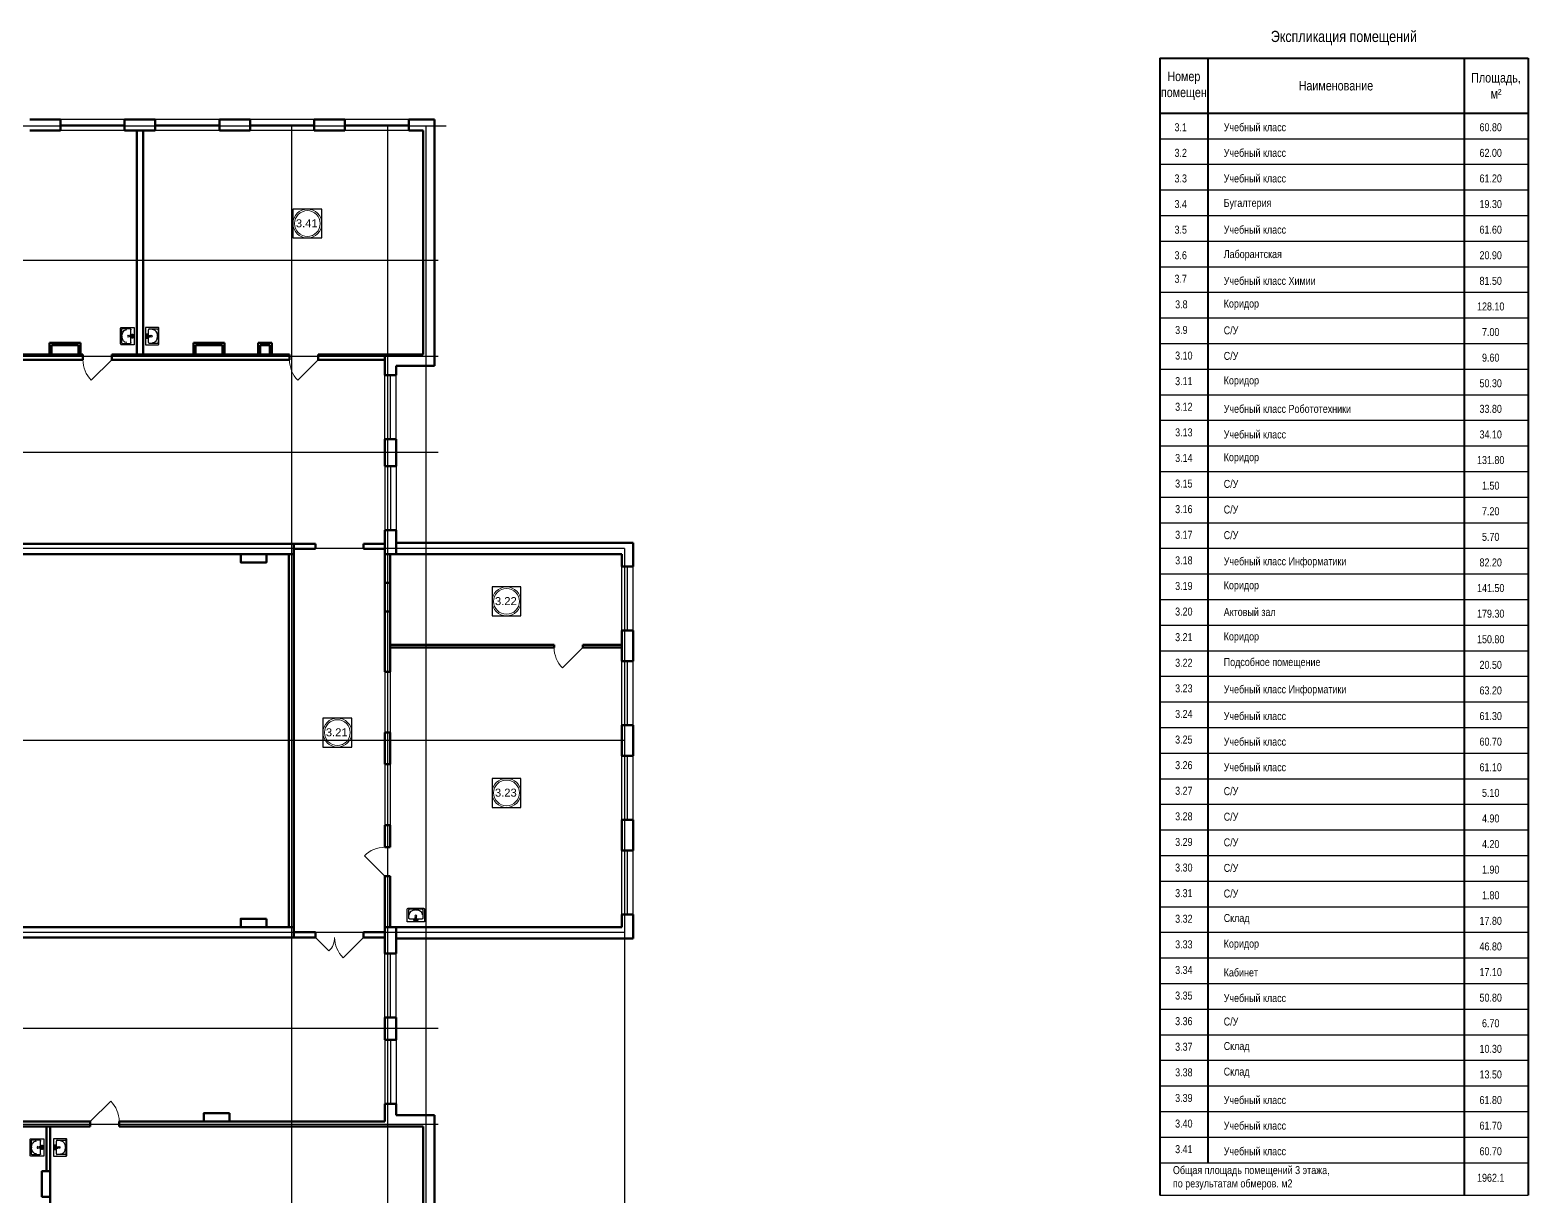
# Model space of a CAD drawing. Header units: metres. Extents: x 0 to 126, y 0 to 57.
# Drawn here: x 78.25 to 125.04, y 20.54 to 56.98 of the extents above; entities that cross this region are included whole.
import ezdxf
from ezdxf.enums import TextEntityAlignment as Align

# ---------------------------------------------------------------- set-up
doc = ezdxf.new("R2010")
doc.units = ezdxf.units.M
doc.linetypes.add('ACAD_ISO04W100', pattern=[30, 24, -3, 0, -3])
for name, color, linetype in [('YOLO_TABLE', 1, 'Continuous'), ('Окна', 127, 'Continuous'), ('Оси', 30, 'Continuous'), ('размеры оси', 163, 'Continuous')]:
    doc.layers.add(name, color=color, linetype=linetype)
doc.layers.add('Двери', color=250, linetype='Continuous', lineweight=5)
doc.layers.add('Стены', color=7, linetype='Continuous', lineweight=50)
doc.styles.add('_ТАБЛИЧНЫЙ(1-100)', font='arial.ttf', dxfattribs={"width": 0.8, "height": 300})
doc.styles.add('_ТЕКСТОВЫЙ', font='arial.ttf', dxfattribs={"width": 0.8})
doc.styles.add('Style-Arial', font='arial.ttf')

# ---------------------------------------------------------------- blocks, each defined once
blk = doc.blocks.new('Rac7')
at = {"color": 0}
for p, q in [((-39501, -24232), (-39501, -23830)), ((-39474, -23808), (-38988, -23808)), ((-39457, -23859), (-39457, -24115)), ((-39032, -23838), (-39430, -23838)), ((-39221, -23855), (-39241, -23855)), ((-39005, -24115), (-39005, -23859)), ((-39005, -23859), (-39005, -23859)), ((-38961, -23830), (-38961, -24232)), ((-38961, -24232), (-39501, -24232)), ((-39430, -24136), (-39253, -24136)), ((-39297, -24164), (-39253, -24164)), ((-39297, -24194), (-39297, -24164)), ((-39165, -24194), (-39297, -24194)), ((-39253, -24186), (-39253, -24094)), ((-39253, -24186), (-39209, -24186)), ((-39209, -24186), (-39209, -24094)), ((-39209, -24136), (-39032, -24136)), ((-39209, -24164), (-39165, -24164)), ((-39165, -24164), (-39165, -24194))]:
    blk.add_line(p, q, dxfattribs=at)
at = {"color": 0, "extrusion": (0, 0, -1)}
for centre, major_axis, start_param, end_param in [((-39474, -23830), (-27, 0), 0, 1.570796), ((-39430, -23859), (-27, 0), 0, 1.570796), ((-39241, -24007), (-194, 0), 0, 1.570796), ((-39221, -24007), (-194, 0), 1.570796, 3.141593), ((-39032, -23859), (-27, 0), 1.570796, 3.141593), ((-38988, -23830), (-27, 0), 1.570796, 3.141593), ((-39430, -24115), (-27, 0), -1.570796, 0), ((-39231, -24104), (-25.3, 0), 0.552816, 2.588777), ((-39032, -24115), (-27, 0), -3.141593, -1.570796)]:
    blk.add_ellipse(centre, major_axis=major_axis, ratio=0.785714, start_param=start_param, end_param=end_param, dxfattribs=at)
blk.add_ellipse((-39231, -24048), major_axis=(-27.9, 0), ratio=0.785714, dxfattribs=at)

msp = doc.modelspace()

# ---------------------------------------------------------------- linework, layer by layer
at = {"color": 0, "linetype": 'ByBlock', "lineweight": 40}
for p, q in [((113.540974, 56.095222), (125.040974, 56.095222)), ((113.540974, 56.095222), (113.540974, 20.566833)), ((115.040974, 56.095222), (115.040974, 21.582795)), ((123.040974, 56.095222), (123.040974, 20.566833)), ((125.040974, 56.095222), (125.040974, 20.566833)), ((113.540974, 54.382795), (125.040974, 54.382795))]:
    msp.add_line(p, q, dxfattribs=at)
at = {"color": 0, "linetype": 'ByBlock', "lineweight": -2}
for p, q in [((113.540974, 53.582795), (125.040974, 53.582795)), ((113.540974, 52.782795), (125.040974, 52.782795)), ((113.540974, 51.982795), (125.040974, 51.982795)), ((113.540974, 51.182795), (125.040974, 51.182795)), ((113.540974, 50.382795), (125.040974, 50.382795)), ((113.540974, 49.582795), (125.040974, 49.582795)), ((113.540974, 48.782795), (125.040974, 48.782795)), ((113.540974, 47.982795), (125.040974, 47.982795)), ((113.540974, 47.182795), (125.040974, 47.182795)), ((113.540974, 46.382795), (125.040974, 46.382795)), ((113.540974, 45.582795), (125.040974, 45.582795)), ((113.540974, 44.782795), (125.040974, 44.782795)), ((113.540974, 43.982795), (125.040974, 43.982795)), ((113.540974, 43.182795), (125.040974, 43.182795)), ((113.540974, 42.382795), (125.040974, 42.382795)), ((113.540974, 41.582795), (125.040974, 41.582795)), ((113.540974, 40.782795), (125.040974, 40.782795)), ((113.540974, 39.982795), (125.040974, 39.982795)), ((113.540974, 39.182795), (125.040974, 39.182795)), ((113.540974, 38.382795), (125.040974, 38.382795)), ((113.540974, 37.582795), (125.040974, 37.582795)), ((113.540974, 36.782795), (125.040974, 36.782795)), ((113.540974, 35.982795), (125.040974, 35.982795)), ((113.540974, 35.182795), (125.040974, 35.182795)), ((113.540974, 34.382795), (125.040974, 34.382795)), ((113.540974, 33.582795), (125.040974, 33.582795)), ((113.540974, 32.782795), (125.040974, 32.782795)), ((113.540974, 31.982795), (125.040974, 31.982795)), ((113.540974, 31.182795), (125.040974, 31.182795)), ((113.540974, 30.382795), (125.040974, 30.382795)), ((113.540974, 29.582795), (125.040974, 29.582795)), ((113.540974, 28.782795), (125.040974, 28.782795)), ((113.540974, 27.982795), (125.040974, 27.982795)), ((113.540974, 27.182795), (125.040974, 27.182795)), ((113.540974, 26.382795), (125.040974, 26.382795)), ((113.540974, 25.582795), (125.040974, 25.582795)), ((113.540974, 24.782795), (125.040974, 24.782795)), ((113.540974, 23.982795), (125.040974, 23.982795)), ((113.540974, 23.182795), (125.040974, 23.182795)), ((113.540974, 22.382795), (125.040974, 22.382795)), ((113.540974, 21.582795), (125.040974, 21.582795))]:
    msp.add_line(p, q, dxfattribs=at)
at = {"lineweight": 50}
for p, q in [((94.622898, 37.764514), (94.622898, 37.684514)), ((95.522898, 37.764514), (95.522898, 37.684514))]:
    msp.add_line(p, q, dxfattribs=at)
at = {"lineweight": 25}
for p, q in [((89.338344, 36.924562), (89.338344, 35.024562)), ((89.418344, 36.924562), (89.418344, 35.024562)), ((89.498344, 36.924562), (89.498344, 35.024562)), ((89.338344, 34.034562), (89.338344, 32.134562)), ((89.418344, 34.034562), (89.418344, 32.134562)), ((89.498344, 34.034562), (89.498344, 32.134562))]:
    msp.add_line(p, q, dxfattribs=at)
msp.add_line((96.738344, 28.944514), (89.338344, 28.944514))
at = {"color": 7, "linetype": 'Continuous', "lineweight": 13}
for centre, radius in [((86.917671, 50.932193), 0.452013), ((86.917671, 50.932193), 0.402013), ((93.136656, 39.125152), 0.452013), ((93.136656, 39.125152), 0.402013), ((87.853961, 35.024562), 0.452013), ((87.853961, 35.024562), 0.402013), ((93.136656, 33.139747), 0.452013), ((93.136656, 33.139747), 0.402013)]:
    msp.add_circle(centre, radius, dxfattribs=at)
at = {"layer": 'YOLO_TABLE'}
for points in [[(113.540974, 20.566833), (125.040974, 20.566833), (125.040974, 56.095222), (113.540974, 56.095222)], [(86.465657, 50.480179), (87.369684, 50.480179), (87.369684, 51.384206), (86.465657, 51.384206)], [(92.684643, 38.673139), (93.58867, 38.673139), (93.58867, 39.577166), (92.684643, 39.577166)], [(87.401947, 34.572548), (88.305974, 34.572548), (88.305974, 35.476575), (87.401947, 35.476575)], [(92.684643, 32.687733), (93.58867, 32.687733), (93.58867, 33.59176), (92.684643, 33.59176)]]:
    msp.add_lwpolyline(points, close=True, dxfattribs=at)
at = {"layer": 'Двери'}
for p, q in [((80.80579, 46.674514), (80.169394, 46.038118)), ((87.257175, 46.674514), (86.620779, 46.038118)), ((95.522898, 37.684514), (94.886501, 37.048118)), ((89.338344, 30.540458), (88.701948, 31.176854)), ((87.168344, 28.624514), (87.592608, 28.20025)), ((88.668344, 28.624514), (88.031948, 27.988118)), ((80.138344, 22.874514), (80.77474, 23.510911))]:
    msp.add_line(p, q, dxfattribs=at)
for centre, radius, start, end in [((80.80579, 46.674514), 0.9, 180, 225), ((87.257175, 46.674514), 0.9, 180, 225), ((95.522898, 37.684514), 0.9, 180, 225), ((89.338344, 30.540458), 0.9, 90, 135), ((87.168344, 28.624514), 0.6, 315, 0), ((88.668344, 28.624514), 0.9, 180, 225), ((80.138344, 22.874514), 0.9, 0, 45)]:
    msp.add_arc(centre, radius, start, end, dxfattribs=at)
at = {"layer": 'Окна'}
for p, q in [((81.208344, 54.184514), (79.208344, 54.184514)), ((81.208344, 54.009514), (79.208344, 54.009514)), ((81.208344, 53.834514), (79.208344, 53.834514)), ((84.168344, 54.184514), (82.168344, 54.184514)), ((84.168344, 54.009514), (82.168344, 54.009514)), ((84.168344, 53.834514), (82.168344, 53.834514)), ((87.128344, 54.184514), (85.128344, 54.184514)), ((87.128344, 54.009514), (85.128344, 54.009514)), ((87.128344, 53.834514), (85.128344, 53.834514)), ((90.088344, 54.184514), (88.088344, 54.184514)), ((90.088344, 54.009514), (88.088344, 54.009514)), ((90.088344, 53.834514), (88.088344, 53.834514)), ((89.338344, 44.194514), (89.338344, 46.194514)), ((89.513344, 44.194514), (89.513344, 46.194514)), ((89.688344, 44.194514), (89.688344, 46.194514)), ((89.338344, 44.084514), (89.338344, 44.194514)), ((89.688344, 44.084514), (89.688344, 44.194514)), ((89.338344, 43.354514), (89.338344, 41.354514)), ((89.513344, 43.354514), (89.513344, 41.354514)), ((89.688344, 43.354514), (89.688344, 41.354514)), ((96.738344, 38.214514), (96.738344, 40.214514)), ((96.913344, 38.214514), (96.913344, 40.214514)), ((97.088344, 38.214514), (97.088344, 40.214514)), ((89.338344, 36.924562), (89.338344, 37.024562)), ((96.738344, 35.254514), (96.738344, 37.254514)), ((96.913344, 35.254514), (96.913344, 37.254514)), ((97.088344, 35.254514), (97.088344, 37.254514)), ((96.738344, 32.294514), (96.738344, 34.294514)), ((96.913344, 32.294514), (96.913344, 34.294514)), ((97.088344, 32.294514), (97.088344, 34.294514)), ((89.338344, 34.034562), (89.338344, 34.134562)), ((96.738344, 29.334514), (96.738344, 31.334514)), ((96.913344, 29.334514), (96.913344, 31.334514)), ((97.088344, 29.334514), (97.088344, 31.334514)), ((89.338344, 26.124514), (89.338344, 28.124514)), ((89.513344, 26.124514), (89.513344, 28.124514)), ((89.688344, 26.124514), (89.688344, 28.124514)), ((89.338344, 25.424514), (89.338344, 23.424514)), ((89.513344, 25.424514), (89.513344, 23.424514)), ((89.688344, 25.424514), (89.688344, 23.424514))]:
    msp.add_line(p, q, dxfattribs=at)
at = {"layer": 'Оси', "linetype": 'ACAD_ISO04W100', "ltscale": 40}
for p, q in [((91.249045, 53.974514), (6.268647, 53.974514)), ((86.418344, 53.974514), (86.418344, 9.953137)), ((89.418344, 53.974514), (89.418344, 9.953137)), ((90.618344, 53.974514), (90.618344, 9.953137)), ((91.004243, 49.774514), (6.268647, 49.774514)), ((91.004243, 46.774514), (6.268647, 46.774514)), ((91.004243, 43.774514), (6.268647, 43.774514)), ((96.818344, 40.774514), (6.268647, 40.774514)), ((96.818344, 40.774514), (96.818344, 9.953137)), ((96.818344, 34.774514), (6.268647, 34.774514)), ((96.818344, 28.774514), (6.268647, 28.774514)), ((91.004243, 25.774514), (6.268647, 25.774514)), ((91.004243, 22.774514), (6.268647, 22.774514))]:
    msp.add_line(p, q, dxfattribs=at)
at = {"layer": 'размеры оси', "color": 7, "lineweight": 30}
msp.add_line((113.540974, 20.566833), (125.040974, 20.566833), dxfattribs=at)
at = {"layer": 'Стены'}
for p, q in [((79.208344, 54.184514), (78.248344, 54.184514)), ((79.208344, 53.834514), (78.248344, 53.834514)), ((79.208344, 53.834514), (79.208344, 54.184514)), ((82.168344, 54.184514), (81.208344, 54.184514)), ((81.208344, 53.834514), (81.208344, 54.184514)), ((82.168344, 53.834514), (81.208344, 53.834514)), ((81.588344, 53.834514), (81.588344, 46.834514)), ((81.788344, 53.834514), (81.788344, 46.834514)), ((82.168344, 53.834514), (82.168344, 54.184514)), ((85.128344, 54.184514), (84.168344, 54.184514)), ((84.168344, 53.834514), (84.168344, 54.184514)), ((85.128344, 53.834514), (84.168344, 53.834514)), ((85.128344, 53.834514), (85.128344, 54.184514)), ((88.088344, 54.184514), (87.128344, 54.184514)), ((87.128344, 53.834514), (87.128344, 54.184514)), ((88.088344, 53.834514), (87.128344, 53.834514)), ((88.088344, 53.834514), (88.088344, 54.184514)), ((90.888344, 54.184514), (90.088344, 54.184514)), ((90.088344, 53.834514), (90.088344, 54.184514)), ((90.538344, 53.834514), (90.088344, 53.834514)), ((90.538344, 53.834514), (90.538344, 46.834514)), ((90.888344, 54.184514), (90.888344, 46.484514)), ((71.011387, 46.834514), (79.90579, 46.834514)), ((78.863344, 47.199514), (78.863344, 46.834514)), ((78.863344, 47.199514), (79.833344, 47.199514)), ((78.928344, 47.134514), (79.768344, 47.134514)), ((78.928344, 47.134514), (78.928344, 46.834514)), ((79.768344, 47.134514), (79.768344, 46.834514)), ((79.833344, 47.199514), (79.833344, 46.834514)), ((79.90579, 46.834514), (79.90579, 46.674514)), ((80.80579, 46.834514), (86.357175, 46.834514)), ((80.80579, 46.834514), (80.80579, 46.674514)), ((83.363344, 47.199514), (83.363344, 46.834514)), ((83.363344, 47.199514), (84.333344, 47.199514)), ((83.428344, 47.134514), (83.428344, 46.834514)), ((83.428344, 47.134514), (84.268344, 47.134514)), ((84.268344, 47.134514), (84.268344, 46.834514)), ((84.333344, 47.199514), (84.333344, 46.834514)), ((85.378344, 47.199514), (85.378344, 46.834514)), ((85.378344, 47.199514), (85.808344, 47.199514)), ((85.443344, 47.134514), (85.443344, 46.834514)), ((85.443344, 47.134514), (85.743344, 47.134514)), ((85.743344, 47.134514), (85.743344, 46.834514)), ((85.808344, 47.199514), (85.808344, 46.834514)), ((86.357175, 46.834514), (86.357175, 46.674514)), ((87.257175, 46.834514), (90.538344, 46.834514)), ((87.257175, 46.834514), (87.257175, 46.674514)), ((89.338344, 46.194514), (89.338344, 46.834514)), ((71.011387, 46.674514), (79.90579, 46.674514)), ((80.80579, 46.674514), (86.357175, 46.674514)), ((87.257175, 46.674514), (89.338344, 46.674514)), ((90.888344, 46.484514), (89.688344, 46.484514)), ((89.688344, 46.194514), (89.688344, 46.484514)), ((89.338344, 46.194514), (89.688344, 46.194514)), ((89.338344, 43.354514), (89.338344, 44.194514)), ((89.338344, 44.194514), (89.688344, 44.194514)), ((89.688344, 43.354514), (89.688344, 44.194514)), ((89.338344, 43.354514), (89.688344, 43.354514)), ((89.338344, 39.706298), (89.338344, 41.354514)), ((89.338344, 41.354514), (89.688344, 41.354514)), ((89.688344, 40.604514), (89.688344, 41.354514)), ((62.278344, 40.924514), (86.498344, 40.924514)), ((86.498344, 28.624514), (86.498344, 40.924514)), ((86.498344, 40.924514), (87.168344, 40.924514)), ((86.498344, 40.764514), (87.168344, 40.764514)), ((87.168344, 40.924514), (87.168344, 40.764514)), ((88.668344, 40.924514), (89.338344, 40.924514)), ((88.668344, 40.924514), (88.668344, 40.764514)), ((88.668344, 40.764514), (89.338344, 40.764514)), ((97.088344, 40.954514), (89.688344, 40.954514)), ((97.088344, 40.214514), (97.088344, 40.954514)), ((62.278344, 40.604514), (86.498344, 40.604514)), ((86.338344, 28.944514), (86.338344, 40.604514)), ((96.738344, 40.604514), (89.338344, 40.604514)), ((89.498344, 39.706298), (89.498344, 40.604514)), ((89.688344, 40.604514), (96.738344, 40.604514)), ((96.738344, 40.214514), (96.738344, 40.604514)), ((97.088344, 40.214514), (96.738344, 40.214514)), ((89.338344, 39.706298), (89.498344, 39.706298)), ((89.338344, 38.806298), (89.338344, 39.706298)), ((89.498344, 38.806298), (89.498344, 39.706298)), ((89.338344, 36.924562), (89.338344, 38.806298)), ((89.338344, 38.806298), (89.498344, 38.806298)), ((89.498344, 36.924562), (89.498344, 38.806298)), ((96.738344, 37.254514), (96.738344, 38.214514)), ((97.088344, 38.214514), (96.738344, 38.214514)), ((97.088344, 37.254514), (97.088344, 38.214514)), ((94.622898, 37.764514), (89.498344, 37.764514)), ((94.622898, 37.684514), (89.498344, 37.684514)), ((96.738344, 37.764514), (95.522898, 37.764514)), ((96.738344, 37.684514), (95.522898, 37.684514)), ((97.088344, 37.254514), (96.738344, 37.254514)), ((89.498344, 36.924562), (89.338344, 36.924562)), ((96.738344, 34.294514), (96.738344, 35.254514)), ((97.088344, 35.254514), (96.738344, 35.254514)), ((97.088344, 34.294514), (97.088344, 35.254514)), ((89.338344, 34.034562), (89.338344, 35.024562)), ((89.498344, 35.024562), (89.338344, 35.024562)), ((89.498344, 34.034562), (89.498344, 35.024562)), ((97.088344, 34.294514), (96.738344, 34.294514)), ((89.498344, 34.034562), (89.338344, 34.034562)), ((96.738344, 31.334514), (96.738344, 32.294514)), ((97.088344, 32.294514), (96.738344, 32.294514)), ((97.088344, 31.334514), (97.088344, 32.294514)), ((89.338344, 31.440458), (89.338344, 32.134562)), ((89.498344, 32.134562), (89.338344, 32.134562)), ((89.498344, 31.440458), (89.498344, 32.134562)), ((89.338344, 31.440458), (89.498344, 31.440458)), ((97.088344, 31.334514), (96.738344, 31.334514)), ((89.338344, 28.624514), (89.338344, 30.540458)), ((89.338344, 30.540458), (89.498344, 30.540458)), ((89.498344, 28.944514), (89.498344, 30.540458)), ((96.738344, 28.944514), (96.738344, 29.334514)), ((97.088344, 29.334514), (96.738344, 29.334514)), ((97.088344, 28.594514), (97.088344, 29.334514)), ((62.152898, 28.944514), (86.498344, 28.944514)), ((62.152898, 28.624514), (86.498344, 28.624514)), ((86.498344, 28.784514), (87.168344, 28.784514)), ((86.498344, 28.624514), (87.168344, 28.624514)), ((87.168344, 28.784514), (87.168344, 28.624514)), ((88.668344, 28.784514), (89.338344, 28.784514)), ((88.668344, 28.784514), (88.668344, 28.624514)), ((88.668344, 28.624514), (89.338344, 28.624514)), ((89.338344, 28.944514), (96.738344, 28.944514)), ((89.338344, 28.124514), (89.338344, 28.624514)), ((89.688344, 28.594514), (89.688344, 28.944514)), ((89.688344, 28.124514), (89.688344, 28.594514)), ((97.088344, 28.594514), (89.688344, 28.594514)), ((89.338344, 28.124514), (89.688344, 28.124514)), ((89.338344, 25.424514), (89.338344, 26.124514)), ((89.338344, 26.124514), (89.688344, 26.124514)), ((89.688344, 25.424514), (89.688344, 26.124514)), ((89.338344, 25.424514), (89.688344, 25.424514)), ((89.338344, 23.424514), (89.688344, 23.424514)), ((89.338344, 23.424514), (89.338344, 22.874514)), ((89.688344, 23.064514), (89.688344, 23.424514)), ((90.888344, 23.064514), (89.688344, 23.064514)), ((90.888344, 15.364514), (90.888344, 23.064514)), ((77.749503, 22.874514), (80.138344, 22.874514)), ((77.749503, 22.714514), (80.138344, 22.714514)), ((78.768344, 21.314514), (78.768344, 22.714514)), ((78.888344, 17.244165), (78.888344, 22.714514)), ((80.138344, 22.874514), (80.138344, 22.714514)), ((81.038344, 22.874514), (89.338344, 22.874514)), ((81.038344, 22.874514), (81.038344, 22.714514)), ((81.038344, 22.714514), (90.538344, 22.714514)), ((90.538344, 15.714514), (90.538344, 22.714514))]:
    msp.add_line(p, q, dxfattribs=at)
for points in [[(85.638344, 40.604514), (85.638344, 40.344514), (84.838344, 40.344514), (84.838344, 40.604514)], [(85.638344, 29.204514), (85.638344, 28.944514), (84.838344, 28.944514), (84.838344, 29.204514)], [(84.488344, 23.134514), (84.488344, 22.874514), (83.688344, 22.874514), (83.688344, 23.134514)], [(78.628344, 20.514514), (78.888344, 20.514514), (78.888344, 21.314514), (78.628344, 21.314514)]]:
    msp.add_lwpolyline(points, close=True, dxfattribs=at)

# ---------------------------------------------------------------- block references
at = {"layer": 'размеры оси', "color": 7, "lineweight": 0, "xscale": 0.001, "zscale": 0.001}
for p, yscale, rotation in [((57.272284, 86.644509), 0.001, 90.00000000000003), ((106.091055, 86.644509), -0.001, 89.99999999999999), ((54.449349, 61.291606), 0.001, 90.00000000000003), ((103.216446, 61.291606), -0.001, 89.99999999999999)]:
    msp.add_blockref('Rac7', p, dxfattribs=dict(at, yscale=yscale, rotation=rotation))
at = {"layer": 'размеры оси', "color": 7, "lineweight": 0, "xscale": 0.001, "yscale": 0.001, "zscale": 0.001}
msp.add_blockref('Rac7', (129.534436, 53.340913), dxfattribs=at)

# ---------------------------------------------------------------- texts
at = {"color": 7, "linetype": 'Continuous', "lineweight": 13, "style": 'Style-Arial'}
for s, p in [('3.41', (86.557694, 51.064942)), ('3.22', (92.776679, 39.257902)), ('3.21', (87.493984, 35.157311)), ('3.23', (92.776679, 33.272497))]:
    msp.add_text(s, height=0.25, dxfattribs=at).set_placement(p, align=Align.TOP_LEFT)
at = {"color": 0, "linetype": 'ByBlock', "lineweight": -2}
for s, insert, char_height, width, attachment_point, style in [('Экспликация помещений', (119.290974, 56.728555), 0.35, 10.9, 5, '_ТЕКСТОВЫЙ'), ('Номер помещен', (114.290974, 55.239009), 0.3, 1.3, 5, '_ТАБЛИЧНЫЙ(1-100)'), ('Наименование', (119.040974, 55.239009), 0.3, 7.8, 5, '_ТАБЛИЧНЫЙ(1-100)'), ('Площадь, м²', (124.040974, 55.239009), 0.3, 1.8, 5, '_ТАБЛИЧНЫЙ(1-100)'), ('3.1', (114.193331, 53.939255), 0.25, 7.8, 5, '_ТАБЛИЧНЫЙ(1-100)'), ('\\pxql;Учебный класс', (121.959591, 53.939255), 0.25, 12.84589456, 5, '_ТАБЛИЧНЫЙ(1-100)'), ('60.80', (123.874898, 53.939255), 0.25, 7.8, 5, '_ТАБЛИЧНЫЙ(1-100)'), ('3.2', (114.193331, 53.139255), 0.25, 7.8, 5, '_ТАБЛИЧНЫЙ(1-100)'), ('\\pxql;Учебный класс', (121.959591, 53.139255), 0.25, 12.84589456, 5, '_ТАБЛИЧНЫЙ(1-100)'), ('62.00', (123.874898, 53.139255), 0.25, 7.8, 5, '_ТАБЛИЧНЫЙ(1-100)'), ('3.3', (114.193331, 52.339255), 0.25, 7.8, 5, '_ТАБЛИЧНЫЙ(1-100)'), ('\\pxql;Учебный класс', (121.959591, 52.339255), 0.25, 12.84589456, 5, '_ТАБЛИЧНЫЙ(1-100)'), ('61.20', (123.874898, 52.339255), 0.25, 7.8, 5, '_ТАБЛИЧНЫЙ(1-100)'), ('3.4', (114.193331, 51.539255), 0.25, 7.8, 5, '_ТАБЛИЧНЫЙ(1-100)'), ('\\pxql;Бугалтерия', (121.959591, 51.539255), 0.25, 12.84589456, 5, '_ТАБЛИЧНЫЙ(1-100)'), ('19.30', (123.874898, 51.539255), 0.25, 7.8, 5, '_ТАБЛИЧНЫЙ(1-100)'), ('3.5', (114.193331, 50.739255), 0.25, 7.8, 5, '_ТАБЛИЧНЫЙ(1-100)'), ('\\pxql;Учебный класс', (121.959591, 50.739255), 0.25, 12.84589456, 5, '_ТАБЛИЧНЫЙ(1-100)'), ('61.60', (123.874898, 50.739255), 0.25, 7.8, 5, '_ТАБЛИЧНЫЙ(1-100)'), ('3.6', (114.193331, 49.939255), 0.25, 7.8, 5, '_ТАБЛИЧНЫЙ(1-100)'), ('\\pxql;Лаборантская', (121.959591, 49.939255), 0.25, 12.84589456, 5, '_ТАБЛИЧНЫЙ(1-100)'), ('20.90', (123.874898, 49.939255), 0.25, 7.8, 5, '_ТАБЛИЧНЫЙ(1-100)'), ('3.7', (114.193331, 49.204567), 0.25, 7.8, 5, '_ТАБЛИЧНЫЙ(1-100)'), ('\\pxql;Учебный класс Химии', (121.959591, 49.139255), 0.25, 12.84589456, 5, '_ТАБЛИЧНЫЙ(1-100)'), ('81.50', (123.874898, 49.139255), 0.25, 7.8, 5, '_ТАБЛИЧНЫЙ(1-100)'), ('\\pxql;3.8', (117.919253, 48.404567), 0.25, 7.8, 5, '_ТАБЛИЧНЫЙ(1-100)'), ('\\pxql;Коридор', (121.959591, 48.393111), 0.25, 12.84589456, 5, '_ТАБЛИЧНЫЙ(1-100)'), ('128.10', (123.874898, 48.339255), 0.25, 7.8, 5, '_ТАБЛИЧНЫЙ(1-100)'), ('\\pxql;3.9', (117.919253, 47.604567), 0.25, 7.8, 5, '_ТАБЛИЧНЫЙ(1-100)'), ('\\pxql;С/У', (121.959591, 47.593111), 0.25, 12.84589456, 5, '_ТАБЛИЧНЫЙ(1-100)'), ('7.00', (123.874898, 47.539255), 0.25, 7.8, 5, '_ТАБЛИЧНЫЙ(1-100)'), ('\\pxql;3.10', (117.919253, 46.804567), 0.25, 7.8, 5, '_ТАБЛИЧНЫЙ(1-100)'), ('\\pxql;С/У', (121.959591, 46.793111), 0.25, 12.84589456, 5, '_ТАБЛИЧНЫЙ(1-100)'), ('9.60', (123.874898, 46.739255), 0.25, 7.8, 5, '_ТАБЛИЧНЫЙ(1-100)'), ('\\pxql;3.11', (117.919253, 46.004567), 0.25, 7.8, 5, '_ТАБЛИЧНЫЙ(1-100)'), ('\\pxql;Коридор', (121.959591, 45.993111), 0.25, 12.84589456, 5, '_ТАБЛИЧНЫЙ(1-100)'), ('50.30', (123.874898, 45.939255), 0.25, 7.8, 5, '_ТАБЛИЧНЫЙ(1-100)'), ('\\pxql;3.12', (117.919253, 45.204567), 0.25, 7.8, 5, '_ТАБЛИЧНЫЙ(1-100)'), ('\\pxql;Учебный класс Робототехники', (121.959591, 45.139255), 0.25, 12.84589456, 5, '_ТАБЛИЧНЫЙ(1-100)'), ('33.80', (123.874898, 45.139255), 0.25, 7.8, 5, '_ТАБЛИЧНЫЙ(1-100)'), ('\\pxql;3.13', (117.919253, 44.404567), 0.25, 7.8, 5, '_ТАБЛИЧНЫЙ(1-100)'), ('\\pxql;Учебный класс', (121.959591, 44.339255), 0.25, 12.84589456, 5, '_ТАБЛИЧНЫЙ(1-100)'), ('34.10', (123.874898, 44.339255), 0.25, 7.8, 5, '_ТАБЛИЧНЫЙ(1-100)'), ('\\pxql;3.14', (117.919253, 43.604567), 0.25, 7.8, 5, '_ТАБЛИЧНЫЙ(1-100)'), ('\\pxql;Коридор', (121.959591, 43.593111), 0.25, 12.84589456, 5, '_ТАБЛИЧНЫЙ(1-100)'), ('131.80', (123.874898, 43.539255), 0.25, 7.8, 5, '_ТАБЛИЧНЫЙ(1-100)'), ('\\pxql;3.15', (117.919253, 42.804567), 0.25, 7.8, 5, '_ТАБЛИЧНЫЙ(1-100)'), ('\\pxql;С/У', (121.959591, 42.793111), 0.25, 12.84589456, 5, '_ТАБЛИЧНЫЙ(1-100)'), ('1.50', (123.874898, 42.739255), 0.25, 7.8, 5, '_ТАБЛИЧНЫЙ(1-100)'), ('\\pxql;3.16', (117.919253, 42.004567), 0.25, 7.8, 5, '_ТАБЛИЧНЫЙ(1-100)'), ('\\pxql;С/У', (121.959591, 41.993111), 0.25, 12.84589456, 5, '_ТАБЛИЧНЫЙ(1-100)'), ('7.20', (123.874898, 41.939255), 0.25, 7.8, 5, '_ТАБЛИЧНЫЙ(1-100)'), ('\\pxql;3.17', (117.919253, 41.204567), 0.25, 7.8, 5, '_ТАБЛИЧНЫЙ(1-100)'), ('\\pxql;С/У', (121.959591, 41.193111), 0.25, 12.84589456, 5, '_ТАБЛИЧНЫЙ(1-100)'), ('5.70', (123.874898, 41.139255), 0.25, 7.8, 5, '_ТАБЛИЧНЫЙ(1-100)'), ('\\pxql;3.18', (117.919253, 40.404567), 0.25, 7.8, 5, '_ТАБЛИЧНЫЙ(1-100)'), ('\\pxql;Учебный класс Информатики', (121.959591, 40.339255), 0.25, 12.84589456, 5, '_ТАБЛИЧНЫЙ(1-100)'), ('82.20', (123.874898, 40.339255), 0.25, 7.8, 5, '_ТАБЛИЧНЫЙ(1-100)'), ('\\pxql;3.19', (117.919253, 39.604567), 0.25, 7.8, 5, '_ТАБЛИЧНЫЙ(1-100)'), ('\\pxql;Коридор', (121.959591, 39.591047), 0.25, 12.84589456, 5, '_ТАБЛИЧНЫЙ(1-100)'), ('141.50', (123.874898, 39.539255), 0.25, 7.8, 5, '_ТАБЛИЧНЫЙ(1-100)'), ('\\pxql;3.20', (117.919253, 38.804567), 0.25, 7.8, 5, '_ТАБЛИЧНЫЙ(1-100)'), ('\\pxql;Актовый зал', (121.959591, 38.791047), 0.25, 12.84589456, 5, '_ТАБЛИЧНЫЙ(1-100)'), ('179.30', (123.874898, 38.739255), 0.25, 7.8, 5, '_ТАБЛИЧНЫЙ(1-100)'), ('\\pxql;3.21', (117.919253, 38.004567), 0.25, 7.8, 5, '_ТАБЛИЧНЫЙ(1-100)'), ('\\pxql;Коридор', (121.959591, 37.991047), 0.25, 12.84589456, 5, '_ТАБЛИЧНЫЙ(1-100)'), ('150.80', (123.874898, 37.939255), 0.25, 7.8, 5, '_ТАБЛИЧНЫЙ(1-100)'), ('\\pxql;3.22', (117.919253, 37.204567), 0.25, 7.8, 5, '_ТАБЛИЧНЫЙ(1-100)'), ('\\pxql;Подсобное помещение', (121.959591, 37.193111), 0.25, 12.84589456, 5, '_ТАБЛИЧНЫЙ(1-100)'), ('20.50', (123.874898, 37.139255), 0.25, 7.8, 5, '_ТАБЛИЧНЫЙ(1-100)'), ('\\pxql;3.23', (117.919253, 36.404567), 0.25, 7.8, 5, '_ТАБЛИЧНЫЙ(1-100)'), ('\\pxql;Учебный класс Информатики', (121.959591, 36.339255), 0.25, 12.84589456, 5, '_ТАБЛИЧНЫЙ(1-100)'), ('63.20', (123.874898, 36.339255), 0.25, 7.8, 5, '_ТАБЛИЧНЫЙ(1-100)'), ('\\pxql;3.24', (117.919253, 35.604567), 0.25, 7.8, 5, '_ТАБЛИЧНЫЙ(1-100)'), ('\\pxql;Учебный класс', (121.959591, 35.539255), 0.25, 12.84589456, 5, '_ТАБЛИЧНЫЙ(1-100)'), ('61.30', (123.874898, 35.539255), 0.25, 7.8, 5, '_ТАБЛИЧНЫЙ(1-100)'), ('\\pxql;3.25', (117.919253, 34.804567), 0.25, 7.8, 5, '_ТАБЛИЧНЫЙ(1-100)'), ('\\pxql;Учебный класс', (121.959591, 34.739255), 0.25, 12.84589456, 5, '_ТАБЛИЧНЫЙ(1-100)'), ('60.70', (123.874898, 34.739255), 0.25, 7.8, 5, '_ТАБЛИЧНЫЙ(1-100)'), ('\\pxql;3.26', (117.919253, 34.004567), 0.25, 7.8, 5, '_ТАБЛИЧНЫЙ(1-100)'), ('\\pxql;Учебный класс', (121.959591, 33.939255), 0.25, 12.84589456, 5, '_ТАБЛИЧНЫЙ(1-100)'), ('61.10', (123.874898, 33.939255), 0.25, 7.8, 5, '_ТАБЛИЧНЫЙ(1-100)'), ('\\pxql;3.27', (117.919253, 33.204567), 0.25, 7.8, 5, '_ТАБЛИЧНЫЙ(1-100)'), ('\\pxql;С/У', (121.959591, 33.193111), 0.25, 12.84589456, 5, '_ТАБЛИЧНЫЙ(1-100)'), ('5.10', (123.874898, 33.139255), 0.25, 7.8, 5, '_ТАБЛИЧНЫЙ(1-100)'), ('\\pxql;3.28', (117.919253, 32.404567), 0.25, 7.8, 5, '_ТАБЛИЧНЫЙ(1-100)'), ('\\pxql;С/У', (121.959591, 32.393111), 0.25, 12.84589456, 5, '_ТАБЛИЧНЫЙ(1-100)'), ('4.90', (123.874898, 32.339255), 0.25, 7.8, 5, '_ТАБЛИЧНЫЙ(1-100)'), ('\\pxql;3.29', (117.919253, 31.604567), 0.25, 7.8, 5, '_ТАБЛИЧНЫЙ(1-100)'), ('\\pxql;С/У', (121.959591, 31.593111), 0.25, 12.84589456, 5, '_ТАБЛИЧНЫЙ(1-100)'), ('4.20', (123.874898, 31.539255), 0.25, 7.8, 5, '_ТАБЛИЧНЫЙ(1-100)'), ('\\pxql;3.30', (117.919253, 30.804567), 0.25, 7.8, 5, '_ТАБЛИЧНЫЙ(1-100)'), ('\\pxql;С/У', (121.959591, 30.793111), 0.25, 12.84589456, 5, '_ТАБЛИЧНЫЙ(1-100)'), ('1.90', (123.874898, 30.739255), 0.25, 7.8, 5, '_ТАБЛИЧНЫЙ(1-100)'), ('\\pxql;3.31', (117.919253, 30.004567), 0.25, 7.8, 5, '_ТАБЛИЧНЫЙ(1-100)'), ('\\pxql;С/У', (121.959591, 29.993111), 0.25, 12.84589456, 5, '_ТАБЛИЧНЫЙ(1-100)'), ('1.80', (123.874898, 29.939255), 0.25, 7.8, 5, '_ТАБЛИЧНЫЙ(1-100)'), ('\\pxql;3.32', (117.919253, 29.204567), 0.25, 7.8, 5, '_ТАБЛИЧНЫЙ(1-100)'), ('\\pxql;Склад', (121.959591, 29.193111), 0.25, 12.84589456, 5, '_ТАБЛИЧНЫЙ(1-100)'), ('17.80', (123.874898, 29.139255), 0.25, 7.8, 5, '_ТАБЛИЧНЫЙ(1-100)'), ('\\pxql;Коридор', (121.959591, 28.391047), 0.25, 12.84589456, 5, '_ТАБЛИЧНЫЙ(1-100)'), ('\\pxql;3.33', (117.919253, 28.404567), 0.25, 7.8, 5, '_ТАБЛИЧНЫЙ(1-100)'), ('46.80', (123.874898, 28.339255), 0.25, 7.8, 5, '_ТАБЛИЧНЫЙ(1-100)'), ('\\pxql;3.34', (117.919253, 27.604567), 0.25, 7.8, 5, '_ТАБЛИЧНЫЙ(1-100)'), ('\\pxql;Кабинет', (121.959591, 27.526366), 0.25, 12.84589456, 5, '_ТАБЛИЧНЫЙ(1-100)'), ('17.10', (123.874898, 27.539255), 0.25, 7.8, 5, '_ТАБЛИЧНЫЙ(1-100)'), ('\\pxql;3.35', (117.919253, 26.804567), 0.25, 7.8, 5, '_ТАБЛИЧНЫЙ(1-100)'), ('\\pxql;Учебный класс', (121.959591, 26.726366), 0.25, 12.84589456, 5, '_ТАБЛИЧНЫЙ(1-100)'), ('50.80', (123.874898, 26.739255), 0.25, 7.8, 5, '_ТАБЛИЧНЫЙ(1-100)'), ('\\pxql;3.36', (117.919253, 26.004567), 0.25, 7.8, 5, '_ТАБЛИЧНЫЙ(1-100)'), ('\\pxql;С/У', (121.959591, 25.993111), 0.25, 12.84589456, 5, '_ТАБЛИЧНЫЙ(1-100)'), ('6.70', (123.874898, 25.939255), 0.25, 7.8, 5, '_ТАБЛИЧНЫЙ(1-100)'), ('\\pxql;3.37', (117.919253, 25.204567), 0.25, 7.8, 5, '_ТАБЛИЧНЫЙ(1-100)'), ('\\pxql;Склад', (121.959591, 25.193111), 0.25, 12.84589456, 5, '_ТАБЛИЧНЫЙ(1-100)'), ('10.30', (123.874898, 25.139255), 0.25, 7.8, 5, '_ТАБЛИЧНЫЙ(1-100)'), ('\\pxql;3.38', (117.919253, 24.404567), 0.25, 7.8, 5, '_ТАБЛИЧНЫЙ(1-100)'), ('\\pxql;Склад', (121.959591, 24.393111), 0.25, 12.84589456, 5, '_ТАБЛИЧНЫЙ(1-100)'), ('13.50', (123.874898, 24.339255), 0.25, 7.8, 5, '_ТАБЛИЧНЫЙ(1-100)'), ('\\pxql;3.39', (117.919253, 23.604567), 0.25, 7.8, 5, '_ТАБЛИЧНЫЙ(1-100)'), ('\\pxql;Учебный класс', (121.959591, 23.539255), 0.25, 12.84589456, 5, '_ТАБЛИЧНЫЙ(1-100)'), ('61.80', (123.874898, 23.539255), 0.25, 7.8, 5, '_ТАБЛИЧНЫЙ(1-100)'), ('\\pxql;3.40', (117.919253, 22.804567), 0.25, 7.8, 5, '_ТАБЛИЧНЫЙ(1-100)'), ('\\pxql;Учебный класс', (121.959591, 22.739255), 0.25, 12.84589456, 5, '_ТАБЛИЧНЫЙ(1-100)'), ('61.70', (123.874898, 22.739255), 0.25, 7.8, 5, '_ТАБЛИЧНЫЙ(1-100)'), ('\\pxql;3.41', (117.919253, 22.004567), 0.25, 7.8, 5, '_ТАБЛИЧНЫЙ(1-100)'), ('\\pxql;Учебный класс', (121.959591, 21.939255), 0.25, 12.84589456, 5, '_ТАБЛИЧНЫЙ(1-100)'), ('60.70', (123.874898, 21.939255), 0.25, 7.8, 5, '_ТАБЛИЧНЫЙ(1-100)'), ('\\H1x;\\W0.8;Общая площадь помещений 3 этажа, \\Pпо результатам обмеров. м2', (113.950317, 21.106114), 0.25, 12.84589456, 4, '_ТАБЛИЧНЫЙ(1-100)'), ('1962.1', (123.874898, 21.11002), 0.25, 7.8, 5, '_ТАБЛИЧНЫЙ(1-100)')]:
    msp.add_mtext(s, dxfattribs=dict(at, insert=insert, char_height=char_height, width=width, attachment_point=attachment_point, style=style))

doc.saveas('drawing.dxf')
